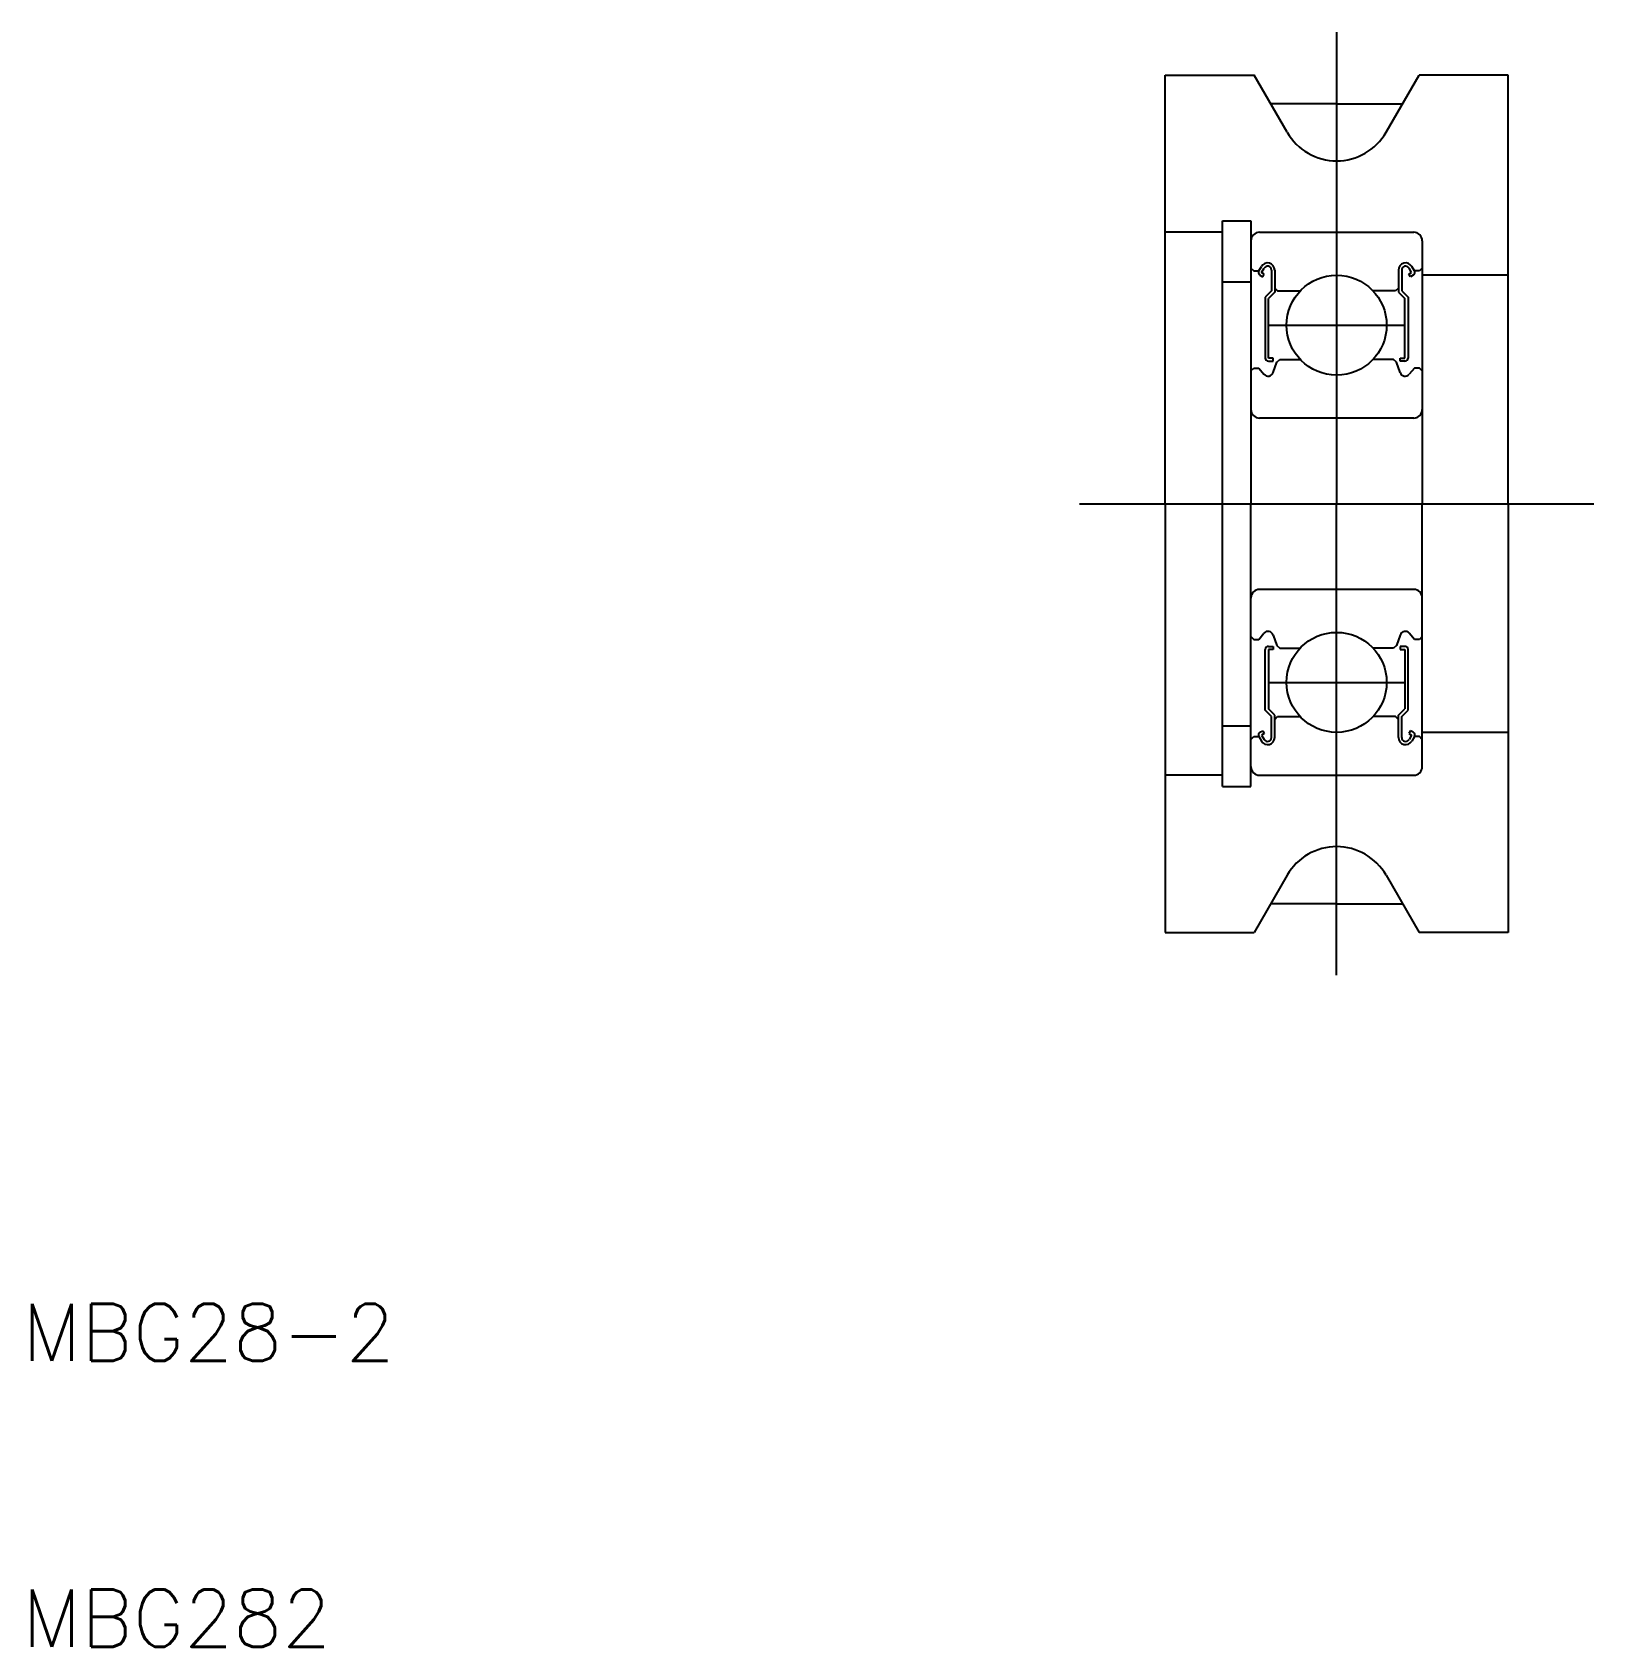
# Model space of a CAD drawing. Extents: x 10.3 to 65, y 10 to 66.5.
import ezdxf

# ---------------------------------------------------------------- set-up
doc = ezdxf.new("R2010")
doc.units = 0
doc.linetypes.add('CENTER', pattern=[50.8, 31.75, -6.35, 6.35, -6.35])
doc.layers.get('0').update_dxf_attribs({"linetype": 'CONTINUOUS'})
doc.layers.add('CENTER', color=1, linetype='CENTER')
doc.styles.get("Standard").update_dxf_attribs({"font": 'txt.shx', "bigfont": 'extfont.shx'})

msp = doc.modelspace()

# ---------------------------------------------------------------- linework, layer by layer
at = {"color": 7, "linetype": 'CONTINUOUS'}
for p, q in [((50, 50), (50, 65)), ((50, 65), (53.113, 65)), ((54.268, 63), (53.113, 65)), ((57.732, 63), (58.887, 65)), ((62, 65), (58.887, 65)), ((62, 50), (62, 65)), ((52, 59.9), (53, 59.9)), ((52, 40.1), (52, 59.9)), ((53, 59.9), (53, 50)), ((52, 59.5), (50, 59.5)), ((53.3, 59.5), (58.7, 59.5)), ((53, 59.2), (53, 50)), ((59, 59.2), (59, 50)), ((53, 58.25), (53.1, 58.15)), ((53.278, 58.15), (53.368, 58.303)), ((53.374, 58.094), (53.465, 58.248)), ((58.626, 58.094), (58.535, 58.248)), ((58.722, 58.15), (58.632, 58.303)), ((59, 58.25), (58.9, 58.15)), ((52, 57.768), (53, 57.768)), ((53.1, 58.15), (53.278, 58.15)), ((53.318, 57.998), (53.415, 57.943)), ((53.47, 58.039), (53.374, 58.094)), ((53.415, 57.943), (53.47, 58.039)), ((53.722, 58.179), (53.722, 57.45)), ((53.833, 58.179), (53.833, 57.404)), ((58.167, 58.179), (58.167, 57.404)), ((58.278, 58.179), (58.278, 57.45)), ((58.53, 58.039), (58.626, 58.094)), ((58.585, 57.943), (58.53, 58.039)), ((58.682, 57.998), (58.585, 57.943)), ((58.9, 58.15), (58.722, 58.15)), ((62, 58), (59, 58)), ((53.722, 57.45), (53.5, 57.228)), ((53.5, 57.228), (53.5, 55.101)), ((53.833, 57.404), (53.611, 57.182)), ((53.611, 55.101), (53.611, 57.182)), ((53.833, 57.55), (53.933, 57.45)), ((53.933, 57.45), (54.726, 57.45)), ((58.067, 57.45), (57.274, 57.45)), ((58.167, 57.55), (58.067, 57.45)), ((58.167, 57.404), (58.389, 57.182)), ((58.278, 57.45), (58.5, 57.228)), ((58.389, 55.101), (58.389, 57.182)), ((58.5, 57.228), (58.5, 55.101)), ((59, 56.9), (59, 56.9)), ((53.778, 55.101), (53.611, 55.101)), ((53.611, 54.99), (53.778, 54.99)), ((53.778, 54.99), (53.778, 55.101)), ((53.778, 54.597), (53.908, 54.956)), ((53.908, 54.956), (54.008, 55.05)), ((54.008, 55.05), (54.726, 55.05)), ((57.992, 55.05), (57.274, 55.05)), ((58.092, 54.956), (57.992, 55.05)), ((58.222, 54.597), (58.092, 54.956)), ((58.222, 55.101), (58.389, 55.101)), ((58.222, 54.99), (58.222, 55.101)), ((58.389, 54.99), (58.222, 54.99)), ((53, 54.65), (53.1, 54.75)), ((53.1, 54.75), (53.278, 54.75)), ((53.278, 54.75), (53.457, 54.531)), ((58.722, 54.75), (58.543, 54.531)), ((58.9, 54.75), (58.722, 54.75)), ((59, 54.65), (58.9, 54.75)), ((59, 54.6), (59, 54.6)), ((58.7, 53), (53.3, 53)), ((50, 50), (50, 35)), ((53, 40.1), (53, 50)), ((53, 40.8), (53, 50)), ((59, 40.8), (59, 50)), ((62, 50), (62, 35)), ((58.7, 47), (53.3, 47)), ((53, 45.35), (53.1, 45.25)), ((53.1, 45.25), (53.278, 45.25)), ((53.278, 45.25), (53.457, 45.469)), ((53.778, 45.403), (53.908, 45.044)), ((58.222, 45.403), (58.092, 45.044)), ((58.722, 45.25), (58.543, 45.469)), ((58.9, 45.25), (58.722, 45.25)), ((59, 45.35), (58.9, 45.25)), ((53.5, 42.772), (53.5, 44.899)), ((53.611, 45.01), (53.778, 45.01)), ((53.778, 44.899), (53.611, 44.899)), ((53.611, 44.899), (53.611, 42.818)), ((53.778, 45.01), (53.778, 44.899)), ((53.908, 45.044), (54.008, 44.95)), ((54.008, 44.95), (54.726, 44.95)), ((57.992, 44.95), (57.274, 44.95)), ((58.092, 45.044), (57.992, 44.95)), ((58.389, 45.01), (58.222, 45.01)), ((58.222, 45.01), (58.222, 44.899)), ((58.222, 44.899), (58.389, 44.899)), ((58.389, 44.899), (58.389, 42.818)), ((58.5, 42.772), (58.5, 44.899)), ((53.722, 42.55), (53.5, 42.772)), ((53.833, 42.596), (53.611, 42.818)), ((53.722, 41.821), (53.722, 42.55)), ((53.833, 41.821), (53.833, 42.596)), ((53.833, 42.45), (53.933, 42.55)), ((53.933, 42.55), (54.726, 42.55)), ((58.067, 42.55), (57.274, 42.55)), ((58.167, 42.45), (58.067, 42.55)), ((58.167, 42.596), (58.389, 42.818)), ((58.167, 41.821), (58.167, 42.596)), ((58.278, 42.55), (58.5, 42.772)), ((58.278, 41.821), (58.278, 42.55)), ((52, 42.232), (53, 42.232)), ((53, 41.75), (53.1, 41.85)), ((53.1, 41.85), (53.278, 41.85)), ((53.278, 41.85), (53.368, 41.697)), ((53.318, 42.002), (53.415, 42.057)), ((53.47, 41.961), (53.374, 41.906)), ((53.374, 41.906), (53.465, 41.752)), ((53.415, 42.057), (53.47, 41.961)), ((58.585, 42.057), (58.53, 41.961)), ((58.53, 41.961), (58.626, 41.906)), ((58.626, 41.906), (58.535, 41.752)), ((58.682, 42.002), (58.585, 42.057)), ((58.722, 41.85), (58.632, 41.697)), ((58.9, 41.85), (58.722, 41.85)), ((59, 41.75), (58.9, 41.85)), ((62, 42), (59, 42)), ((52, 40.5), (50, 40.5)), ((53.3, 40.5), (58.7, 40.5)), ((52, 40.1), (53, 40.1)), ((54.268, 37), (53.113, 35)), ((57.732, 37), (58.887, 35)), ((50, 35), (53.113, 35)), ((62, 35), (58.887, 35))]:
    msp.add_line(p, q, dxfattribs=at)
for centre in [(56, 56.25), (56, 43.75)]:
    msp.add_circle(centre, 1.75, dxfattribs=at)
for centre, radius, start, end in [((56, 64), 2, 210, 330), ((53.3, 59.2), 0.3, 90, 180), ((58.7, 59.2), 0.3, 0, 90), ((53.584, 58.179), 0.249, 0, 150.0012), ((53.584, 58.179), 0.138, 0, 150.0026), ((58.416, 58.179), 0.249, 29.9988, 180), ((58.416, 58.179), 0.138, 29.9974, 180), ((53.374, 58.094), 0.111, 149.9871, 240.009), ((58.626, 58.094), 0.111, 299.991, 30.0129), ((53.611, 55.101), 0.111, 180.0001, 270), ((58.389, 55.101), 0.111, 270, 359.9999), ((53.599, 54.651), 0.186, 220.0002, 343.1527), ((58.401, 54.651), 0.186, 196.8473, 319.9998), ((53.3, 53.3), 0.3, 180, 270), ((58.7, 53.3), 0.3, 270, 0), ((53.3, 46.7), 0.3, 90, 180), ((58.7, 46.7), 0.3, 0, 90), ((53.599, 45.349), 0.186, 16.8473, 139.9998), ((58.401, 45.349), 0.186, 40.0002, 163.1527), ((53.611, 44.899), 0.111, 90, 179.9999), ((58.389, 44.899), 0.111, 0.0001, 90), ((53.374, 41.906), 0.111, 119.991, 210.0129), ((53.584, 41.821), 0.249, 209.9988, 0), ((53.584, 41.821), 0.138, 209.9974, 0), ((58.416, 41.821), 0.249, 180, 330.0012), ((58.416, 41.821), 0.138, 180, 330.0026), ((58.626, 41.906), 0.111, 329.9871, 60.009), ((53.3, 40.8), 0.3, 180, 270), ((58.7, 40.8), 0.3, 270, 0), ((56, 36), 2, 30, 150)]:
    msp.add_arc(centre, radius, start, end, dxfattribs=at)
at = {"layer": 'CENTER', "color": 1, "linetype": 'CENTER'}
for p, q in [((56, 66.5), (56, 50)), ((56, 64), (53.691, 64)), ((56, 64), (58.309, 64)), ((53.611, 56.25), (58.389, 56.25)), ((47, 50), (65, 50)), ((56, 33.5), (56, 50)), ((53.611, 43.75), (58.389, 43.75)), ((56, 36), (53.691, 36)), ((56, 36), (58.309, 36))]:
    msp.add_line(p, q, dxfattribs=at)

# ---------------------------------------------------------------- texts
at = {"color": 7, "linetype": 'CONTINUOUS'}
for s, p in [('MBG28-2', (10, 20)), ('MBG282', (10, 10))]:
    msp.add_text(s, height=2, dxfattribs=at).set_placement(p)

doc.saveas('drawing.dxf')
